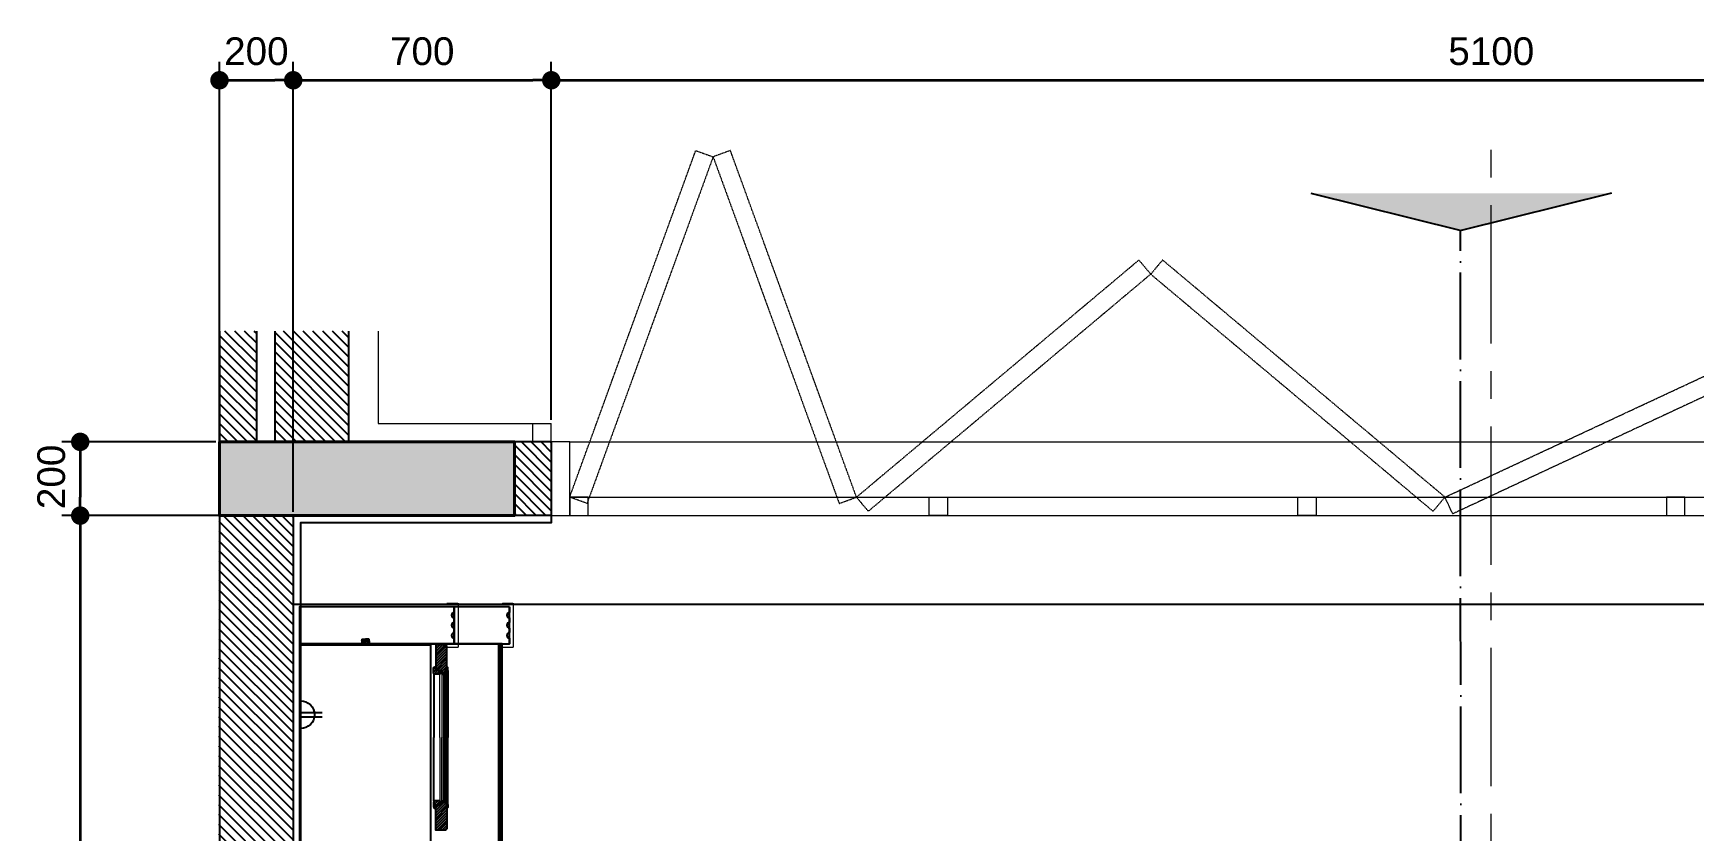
# Model space of a CAD drawing. Header units: inches. Extents: x 274057 to 444617, y 485849 to 635630.
# Drawn here: x 361549 to 366053, y 536335 to 538497 of the extents above; entities that cross this region are included whole.
import ezdxf

# ---------------------------------------------------------------- set-up
doc = ezdxf.new("R2010")
doc.units = ezdxf.units.IN
doc.header["$MEASUREMENT"] = 0
for name, pattern in [('ACAD_ISO04W100', [30, 24, -3, 0, -3]), ('CENTERX2', [4, 2.5, -0.5, 0.5, -0.5]), ('DASHED2', [0.375, 0.25, -0.125]), ('HIDDEN', [0.375, 0.25, -0.125]), ('xref 1st floor_$0$HIDDEN', [0.375, 0.25, -0.125])]:
    doc.linetypes.add(name, pattern=pattern)
for name, color, linetype in [('CQ centerline', 8, 'Continuous'), ('CQ Grg Gypsum', 41, 'Continuous'), ('CQ Plaster', 1, 'Continuous'), ('CQ Wall plan', 3, 'Continuous'), ('ELECTRICAL', 10, 'Continuous'), ('ID-wall paper', 8, 'Continuous'), ('Layer1', 1, 'Continuous'), ('Layer7', 8, 'Continuous'), ('LIGHT', 4, 'Continuous'), ('WALLS LINE', 5, 'DASHED2'), ('WOOD 02', 32, 'Continuous'), ('Wood SECT', 1, 'Continuous'), ('xref 1st floor$0$CQ Wall hatch_CHB', 8, 'Continuous')]:
    doc.layers.add(name, color=color, linetype=linetype)
for name, color, linetype, lineweight in [('CQ plan and elev dimension', 252, 'Continuous', 35), ('CQ section line', 41, 'Continuous', 0), ('Glass', 4, 'Continuous', 0), ('WOOD-HID', 8, 'HIDDEN', 18), ('xref 1st floor_$0$A-FLOR-HIDN', 252, 'xref 1st floor_$0$HIDDEN', 0), ('xref 1st floor_$0$A-GLAZ', 134, 'Continuous', 18), ('xref 1st floor_$0$A-WALL-TILE', 8, 'Continuous', 9), ('xref 1st floor_$0$XREF-V2-FF_COLS$0$A-COLS', 5, 'Continuous', 40), ('xref 1st floor_$0$XREF-V2-FF_COLS$0$A-COLS-PATT', 252, 'Continuous', 20)]:
    doc.layers.add(name, color=color, linetype=linetype, lineweight=lineweight)
doc.styles.get("Standard").update_dxf_attribs({"font": 'arial.ttf'})
doc.dimstyles.new('CQ 50', dxfattribs={"dimscale": 0.5, "dimtxt": 150, "dimasz": 100, "dimexe": 100, "dimexo": 20, "dimgap": 80, "dimtad": 1, "dimdec": 0, "dimzin": 0, "dimdsep": 46, "dimtxsty": 'Standard', "dimblk": 'DOT', "dimcen": 100, "dimclrd": 250, "dimclre": 250, "dimclrt": 3, "dimadec": 0, "dimazin": 0, "dimtfac": 1, "dimtdec": 0, "dimtofl": 0, "dimtmove": 0, "dimatfit": 3, "dimfxl": 3, "dimtolj": 1, "dimtzin": 0, "dimlwd": -1, "dimarcsym": 0})
pattern_1 = [(45, (20118.3853, -75328.2434), (-3.535533906, 3.535533906), [])]
pattern_2 = [(45, (20104.3854, -75328.2434), (-3.535533906, 3.535533906), [])]

# ---------------------------------------------------------------- blocks, each defined once
blk = doc.blocks.new('ff-15 wall plan')
at = {"layer": 'xref 1st floor$0$CQ Wall hatch_CHB'}
h = blk.add_hatch(dxfattribs=at)
h.set_pattern_fill('ANSI31', color=8, scale=150, angle=90)
h.paths.add_polyline_path([(479102.7, 550398.7), (478902.7, 550398.7), (478902.7, 550098.7), (479102.7, 550098.7)])
h.paths.add_polyline_path([(478852.7, 550398.7), (478752.7, 550398.7), (478752.7, 550098.7), (478852.7, 550098.7)])
h = blk.add_hatch(dxfattribs=at)
h.set_pattern_fill('ANSI31', color=8, scale=150, angle=90)
h.paths.add_polyline_path([(479552.7, 550099.1), (479652.7, 550099.1), (479652.7, 549899.1), (479552.7, 549899.1)])
h = blk.add_hatch(dxfattribs=at)
h.set_pattern_fill('ANSI31', color=8, scale=150, angle=90)
h.set_pattern_definition([(135, (4639.211, -2e-07), (-13.25825215, -13.25825215), [])])
h.paths.add_polyline_path([(478951.3, 549898.7), (478751.3, 549898.7), (478751.3, 548408.7), (478689.7, 548408.7), (478689.7, 548208.7), (478751.3, 548208.7), (478751.3, 546408.7), (478701.3, 546408.7), (478701.3, 546208.7), (478751.3, 546208.7), (478751.3, 542468.7), (478952.7, 542468.7), (478952.7, 543135.7), (479627.7, 543135.7), (479627.7, 542468.7), (479551.3, 542468.7), (479551.3, 542268.7), (479946.3, 542268.7), (479946.3, 543336), (478951.3, 543336)])
at = {"layer": 'xref 1st floor_$0$XREF-V2-FF_COLS$0$A-COLS-PATT'}
blk.add_hatch(color=256, dxfattribs=at).paths.add_polyline_path([(478752.7, 550098.7), (478752.7, 549898.7), (479552.7, 549898.7), (479552.7, 550098.7)])
at = {"layer": 'CQ centerline', "linetype": 'CENTERX2', "lineweight": 0, "ltscale": 150}
blk.add_line((482202.7, 541965.3, 0), (482202.7, 550951.8, 0), dxfattribs=at)
at = {"layer": 'CQ Plaster'}
blk.add_lwpolyline([(479652.7, 549898.7), (479652.7, 549879.1), (478972.7, 549879.1), (478972.7, 543356), (479966.7, 543356), (479966.7, 542248.7), (478752.7, 542248.7)], dxfattribs=at)
at = {"layer": 'CQ Wall plan'}
for p, q in [((478752.7, 550398.7), (478752.7, 550098.7)), ((478852.7, 550398.7), (478852.7, 550098.7)), ((478902.7, 550398.7), (478902.7, 550098.7)), ((479102.7, 550398.7), (479102.7, 550098.7)), ((478752.7, 549898.7), (478752.7, 548408.7)), ((478952.7, 549898.7), (478952.7, 543336))]:
    blk.add_line(p, q, dxfattribs=at)
at = {"layer": 'CQ Wall plan', "elevation": 0}
blk.add_lwpolyline([(479552.7, 550099.1), (479652.7, 550099.1), (479652.7, 549899.1), (479552.7, 549898.7)], close=True, dxfattribs=at)
at = {"layer": 'xref 1st floor_$0$A-FLOR-HIDN', "ltscale": 0.5, "elevation": 0}
for points in [[(480044.7, 550888.4), (480091.7, 550871.3), (479749.7, 549931.6), (479702.7, 549948.7)], [(480138.7, 550888.4), (480091.7, 550871.3), (480433.7, 549931.6), (480480.7, 549948.7)], [(481246.7, 550591.5), (481278.9, 550553.2), (480512.8, 549910.4), (480480.7, 549948.7)], [(481311, 550591.5), (481278.9, 550553.2), (482044.9, 549910.4), (482077.1, 549948.7)], [(482983.4, 550371.3), (483004.5, 550326), (482098.2, 549903.4), (482077.1, 549948.7)]]:
    blk.add_lwpolyline(points, close=True, dxfattribs=at)
at = {"layer": 'xref 1st floor_$0$A-GLAZ'}
for p, q in [((479702.7, 550098.7, 0), (484702.7, 550098.7, 0)), ((479702.7, 549948.7, 0), (484702.7, 549948.7, 0)), ((479702.7, 549898.7, 0), (484652.7, 549898.7, 0))]:
    blk.add_line(p, q, dxfattribs=at)
at = {"layer": 'xref 1st floor_$0$A-GLAZ', "elevation": 0}
for points in [[(479652.7, 549898.7), (479702.7, 549898.7), (479702.7, 550098.7), (479652.7, 550098.7)], [(479702.7, 549898.7), (479752.7, 549898.7), (479752.7, 549948.7), (479702.7, 549948.7)]]:
    blk.add_lwpolyline(points, close=True, dxfattribs=at)
at = {"layer": 'xref 1st floor_$0$A-GLAZ'}
for points in [[(480727.7, 549898.7), (480677.7, 549898.7), (480677.7, 549948.7), (480727.7, 549948.7)], [(481727.7, 549898.7), (481677.7, 549898.7), (481677.7, 549948.7), (481727.7, 549948.7)], [(482677.7, 549898.7), (482727.7, 549898.7), (482727.7, 549948.7), (482677.7, 549948.7)]]:
    blk.add_lwpolyline(points, close=True, dxfattribs=at)
at = {"layer": 'xref 1st floor_$0$A-WALL-TILE'}
for p, q in [((479182.7, 550398.7), (479182.7, 550148.7)), ((479182.7, 550148.7), (479652.7, 550148.7, 0)), ((479602.7, 550098.7, 0), (479602.7, 550148.7, 0)), ((479652.7, 550098.7, 0), (479652.7, 550148.7, 0))]:
    blk.add_line(p, q, dxfattribs=at)
at = {"layer": 'xref 1st floor_$0$XREF-V2-FF_COLS$0$A-COLS', "elevation": 0}
blk.add_lwpolyline([(478752.7, 550098.7), (478752.7, 549898.7), (479552.7, 549898.7), (479552.7, 550098.7)], close=True, dxfattribs=at)
blk.add_lwpolyline([(478752.7, 550098.7), (478752.7, 549898.7), (479552.7, 549898.7), (479552.7, 550098.7)], close=True, dxfattribs=at)
blk = doc.blocks.new('gf-14 section line plan')
at = {"layer": 'Layer1'}
for points in [[(511091.9, -30085.1), (511508.2, -30188.4), (511508.2, -30085.1)], [(511924.5, -30085.1), (511508.2, -30188.4), (511508.2, -30085.1)]]:
    blk.add_hatch(color=256, dxfattribs=at).paths.add_polyline_path(points)
for p in [(511091.9, -30085.1, 0), (511924.5, -30085.1, 0)]:
    blk.add_line(p, (511508.2, -30188.4, 0), dxfattribs=at)
at = {"layer": 'Layer1', "linetype": 'ACAD_ISO04W100', "ltscale": 10}
blk.add_line((511509.1, -39547.7, 0), (511506.7, -30188, 0), dxfattribs=at)
blk = doc.blocks.new('_Dot')
at = {"color": 0, "linetype": 'ByBlock', "lineweight": -2}
blk.add_line((-0.5, 0), (-1, 0), dxfattribs=at)
at = {"color": 0, "linetype": 'ByBlock', "const_width": 0.5}
blk.add_lwpolyline([(-0.25, 0, 1), (0.25, 0, 1)], format="xyb", close=True, dxfattribs=at)
blk = doc.blocks.new('*D772')
at = {"layer": 'CQ plan and elev dimension', "color": 250, "lineweight": -2, "transparency": 16777216}
for p, q in [((362053.9, 537199.2), (362053.9, 538419.5)), ((362253.9, 537199.2), (362253.9, 538419.5))]:
    blk.add_line(p, q, dxfattribs=at)
at = {"layer": 'CQ plan and elev dimension', "color": 250, "transparency": 16777216}
blk.add_line((362103.9, 538369.5), (362203.9, 538369.5), dxfattribs=at)
at = {"layer": 'Defpoints', "color": 0, "transparency": 16777216}
for p in [(362253.9, 538369.5), (362053.9, 537189.2, 0), (362253.9, 537189.2)]:
    blk.add_point(p, dxfattribs=at)
at = {"layer": 'CQ plan and elev dimension', "color": 250, "transparency": 16777216, "xscale": 50, "yscale": 50, "zscale": 50, "rotation": 180}
blk.add_blockref('_Dot', (362053.9, 538369.5), dxfattribs=at)
at = {"layer": 'CQ plan and elev dimension', "color": 250, "transparency": 16777216, "xscale": 50, "yscale": 50, "zscale": 50}
blk.add_blockref('_Dot', (362253.9, 538369.5), dxfattribs=at)
at = {"layer": 'CQ plan and elev dimension', "color": 3, "transparency": 16777216, "insert": (362153.9, 538447.8), "char_height": 75, "attachment_point": 5}
blk.add_mtext('\\A1;200', dxfattribs=at)
blk = doc.blocks.new('*D773')
at = {"layer": 'CQ plan and elev dimension', "color": 250, "lineweight": -2, "transparency": 16777216}
for p, q in [((362253.9, 537199.2), (362253.9, 538419.5)), ((362953.9, 537449.2), (362953.9, 538419.5))]:
    blk.add_line(p, q, dxfattribs=at)
at = {"layer": 'CQ plan and elev dimension', "color": 250, "transparency": 16777216}
blk.add_line((362303.9, 538369.5), (362903.9, 538369.5), dxfattribs=at)
at = {"layer": 'Defpoints', "color": 0, "transparency": 16777216}
for p in [(362953.9, 538369.5), (362953.9, 537439.2), (362253.9, 537189.2)]:
    blk.add_point(p, dxfattribs=at)
at = {"layer": 'CQ plan and elev dimension', "color": 250, "transparency": 16777216, "xscale": 50, "yscale": 50, "zscale": 50, "rotation": 180}
blk.add_blockref('_Dot', (362253.9, 538369.5), dxfattribs=at)
at = {"layer": 'CQ plan and elev dimension', "color": 250, "transparency": 16777216, "xscale": 50, "yscale": 50, "zscale": 50}
blk.add_blockref('_Dot', (362953.9, 538369.5), dxfattribs=at)
at = {"layer": 'CQ plan and elev dimension', "color": 3, "transparency": 16777216, "insert": (362603.9, 538447.8), "char_height": 75, "attachment_point": 5}
blk.add_mtext('\\A1;700', dxfattribs=at)
blk = doc.blocks.new('*D774')
at = {"layer": 'CQ plan and elev dimension', "color": 250, "lineweight": -2, "transparency": 16777216}
for p, q in [((362953.9, 537449.2), (362953.9, 538419.5)), ((368053.9, 537399.2), (368053.9, 538419.5))]:
    blk.add_line(p, q, dxfattribs=at)
at = {"layer": 'CQ plan and elev dimension', "color": 250, "transparency": 16777216}
blk.add_line((363003.9, 538369.5), (368003.9, 538369.5), dxfattribs=at)
at = {"layer": 'Defpoints', "color": 0, "transparency": 16777216}
for p in [(368053.9, 538369.5), (362953.9, 537439.2), (368053.9, 537389.2)]:
    blk.add_point(p, dxfattribs=at)
at = {"layer": 'CQ plan and elev dimension', "color": 250, "transparency": 16777216, "xscale": 50, "yscale": 50, "zscale": 50, "rotation": 180}
blk.add_blockref('_Dot', (362953.9, 538369.5), dxfattribs=at)
at = {"layer": 'CQ plan and elev dimension', "color": 250, "transparency": 16777216, "xscale": 50, "yscale": 50, "zscale": 50}
blk.add_blockref('_Dot', (368053.9, 538369.5), dxfattribs=at)
at = {"layer": 'CQ plan and elev dimension', "color": 3, "transparency": 16777216, "insert": (365503.9, 538447.8), "char_height": 75, "attachment_point": 5}
blk.add_mtext('\\A1;5100', dxfattribs=at)
blk = doc.blocks.new('*D781')
at = {"layer": 'CQ plan and elev dimension', "color": 250, "lineweight": -2, "transparency": 16777216}
for p, q in [((362043.9, 537389.2), (361626.1, 537389.2)), ((362243.9, 537189.2), (361626.1, 537189.2))]:
    blk.add_line(p, q, dxfattribs=at)
at = {"layer": 'CQ plan and elev dimension', "color": 250, "transparency": 16777216}
blk.add_line((361676.1, 537339.2), (361676.1, 537239.2), dxfattribs=at)
at = {"layer": 'Defpoints', "color": 0, "transparency": 16777216}
for p in [(362053.9, 537389.2, 0), (361676.1, 537189.2), (362253.9, 537189.2)]:
    blk.add_point(p, dxfattribs=at)
at = {"layer": 'CQ plan and elev dimension', "color": 250, "transparency": 16777216, "xscale": 50, "yscale": 50, "zscale": 50}
for p, rotation in [((361676.1, 537389.2), 90), ((361676.1, 537189.2), 270)]:
    blk.add_blockref('_Dot', p, dxfattribs=dict(at, rotation=rotation))
at = {"layer": 'CQ plan and elev dimension', "color": 3, "transparency": 16777216, "insert": (361597.8, 537294.2), "char_height": 75, "attachment_point": 5, "rotation": 90}
blk.add_mtext('\\A1;200', dxfattribs=at)
blk = doc.blocks.new('*D782')
at = {"layer": 'CQ plan and elev dimension', "color": 250, "lineweight": -2, "transparency": 16777216}
for p, q in [((362243.9, 537189.2), (361626.1, 537189.2)), ((363237.9, 530626.5), (361626.1, 530626.5))]:
    blk.add_line(p, q, dxfattribs=at)
at = {"layer": 'CQ plan and elev dimension', "color": 250, "transparency": 16777216}
blk.add_line((361676.1, 537139.2), (361676.1, 530676.5), dxfattribs=at)
at = {"layer": 'Defpoints', "color": 0, "transparency": 16777216}
for p in [(362253.9, 537189.2), (361676.1, 530626.5), (363247.9, 530626.5, 0)]:
    blk.add_point(p, dxfattribs=at)
at = {"layer": 'CQ plan and elev dimension', "color": 250, "transparency": 16777216, "xscale": 50, "yscale": 50, "zscale": 50}
for p, rotation in [((361676.1, 537189.2), 90), ((361676.1, 530626.5), 270)]:
    blk.add_blockref('_Dot', p, dxfattribs=dict(at, rotation=rotation))
at = {"layer": 'CQ plan and elev dimension', "color": 3, "transparency": 16777216, "insert": (361597.8, 533907.9), "char_height": 75, "attachment_point": 5, "rotation": 90}
blk.add_mtext('\\A1;6563', dxfattribs=at)
blk = doc.blocks.new('2 gong outlet')
at = {"layer": 'ELECTRICAL'}
for p, q in [((-27969.9, 39017.2), (-27969.9, 39133.5)), ((-27946.5, 39017.2), (-27946.5, 39133.5)), ((-27832.8, 39017.2), (-28082.8, 39017.2))]:
    blk.add_line(p, q, dxfattribs=at)
blk.add_arc((-27957.8, 39017.2), 75, 0, 180, dxfattribs=at)
blk = doc.blocks.new('cabinet 80 framed glass door')
at = {"layer": 'Layer7'}
h = blk.add_hatch(dxfattribs=at)
h.set_pattern_fill('ANSI31', color=256, scale=40)
h.set_pattern_definition(pattern_1)
h.paths.add_polyline_path([(352338.8, 505867.2), (352338.8, 505864.2), (352346.8, 505864.2), (352346.8, 505868.2, 0.414214), (352350.8, 505872.2), (352353.8, 505872.2, -0.414214), (352356.8, 505875.2), (352356.8, 505880.7), (352346.8, 505880.7), (352346.8, 505886.7), (352346.8, 505897.2), (352336.8, 505897.2), (352276.8, 505897.2), (352276.8, 505871.2, -0.397359), (352280.8, 505867.2)])
h = blk.add_hatch(dxfattribs=at)
h.set_pattern_fill('ANSI31', color=256, scale=40)
h.set_pattern_definition(pattern_2)
h.paths.add_polyline_path([(352346.8, 505903.2), (352339.8, 505903.2, 0.414214), (352336.8, 505900.2), (352336.8, 505897.2), (352346.8, 505897.2), (352346.8, 505886.7), (352356.8, 505886.7), (352356.8, 505897.2), (352356.8, 505900.2, 0.414214), (352353.8, 505903.2)])
h = blk.add_hatch(dxfattribs=at)
h.set_pattern_fill('ANSI31', color=256, scale=40)
h.set_pattern_definition(pattern_2)
h.paths.add_polyline_path([(352702.5, 505903.2, 0.414214), (352699.5, 505900.2), (352699.5, 505897.2), (352699.5, 505886.7), (352709.5, 505886.7), (352709.5, 505897.2), (352719.5, 505897.2), (352719.5, 505900.2, 0.414214), (352716.5, 505903.2), (352709.5, 505903.2)])
h = blk.add_hatch(dxfattribs=at)
h.set_pattern_fill('ANSI31', color=256, scale=40)
h.set_pattern_definition(pattern_1)
h.paths.add_polyline_path([(352775.5, 505867.2, -0.397359), (352779.5, 505871.2), (352779.5, 505897.2), (352709.5, 505897.2), (352709.5, 505886.7), (352709.5, 505880.7), (352699.5, 505880.7), (352699.5, 505875.2, -0.414214), (352702.5, 505872.2), (352705.5, 505872.2, 0.414214), (352709.5, 505868.2), (352709.5, 505864.2), (352717.5, 505864.2), (352717.5, 505867.2)])
at = {"color": 8, "elevation": 0.1}
for points in [[(352356.8, 505903), (352528.1, 505903)], [(352699.5, 505903), (352528.1, 505903)], [(352346.8, 505868.2), (352528.1, 505868.2)], [(352346.8, 505864.2), (352528.1, 505864.2)], [(352353.8, 505872.2), (352528.1, 505872.2)], [(352356.8, 505875.2), (352528.1, 505875.2)], [(352699.5, 505875.2), (352528.1, 505875.2)], [(352702.5, 505872.2), (352528.1, 505872.2)], [(352709.5, 505868.2), (352528.1, 505868.2)], [(352709.5, 505864.2), (352528.1, 505864.2)]]:
    blk.add_lwpolyline(points, dxfattribs=at)
at = {"layer": 'Glass', "color": 4, "elevation": 0.1}
for points in [[(352528.1, 505886.7), (352349.4, 505886.7), (352349.4, 505880.7), (352528.1, 505880.7)], [(352528.1, 505886.7), (352706.8, 505886.7), (352706.8, 505880.7), (352528.1, 505880.7)]]:
    blk.add_lwpolyline(points, dxfattribs=at)
at = {"layer": 'Wood SECT', "elevation": 0.1}
for points in [[(352356.8, 505880.7), (352356.8, 505875.2, 0.414214), (352353.8, 505872.2), (352350.8, 505872.2, -0.414214), (352346.8, 505868.2), (352346.8, 505864.2), (352338.8, 505864.2), (352338.8, 505867.2), (352280.8, 505867.2, 0.397359), (352276.8, 505871.2), (352276.8, 505897.2), (352346.8, 505897.2), (352346.8, 505886.7), (352346.8, 505886.7), (352346.8, 505880.7)], [(352699.5, 505880.7), (352699.5, 505875.2, -0.414214), (352702.5, 505872.2), (352705.5, 505872.2, 0.414214), (352709.5, 505868.2), (352709.5, 505864.2), (352717.5, 505864.2), (352717.5, 505867.2), (352775.5, 505867.2, -0.397359), (352779.5, 505871.2), (352779.5, 505897.2), (352709.5, 505897.2), (352709.5, 505886.7), (352709.5, 505886.7), (352709.5, 505880.7)]]:
    blk.add_lwpolyline(points, format="xyb", close=True, dxfattribs=at)
for points in [[(352346.8, 505886.7), (352356.8, 505886.7), (352356.8, 505897.2), (352356.8, 505900.2, 0.414214), (352353.8, 505903.2), (352346.8, 505903.2), (352339.8, 505903.2, 0.414214), (352336.8, 505900.2), (352336.8, 505897.2), (352346.8, 505897.2), (352346.8, 505886.7), (352356.8, 505886.7)], [(352709.5, 505886.7), (352699.5, 505886.7), (352699.5, 505897.2), (352699.5, 505900.2, -0.414214), (352702.5, 505903.2), (352709.5, 505903.2), (352716.5, 505903.2, -0.414214), (352719.5, 505900.2), (352719.5, 505897.2), (352709.5, 505897.2), (352709.5, 505886.7), (352699.5, 505886.7)]]:
    blk.add_lwpolyline(points, format="xyb", dxfattribs=at)
blk = doc.blocks.new('Hera-LED-IN Stick FR')
at = {"layer": 'LIGHT'}
for points in [[(279110.6, -180998.9), (279110.6, -180998), (279110.4, -180998), (279110.4, -180997), (279110.6, -180997), (279110.6, -180994.5, -0.409431), (279111.3, -180993.8), (279120.3, -180993.8)], [(279110.5, -181005.7), (279110.5, -180999.9, -0.315372), (279112.3, -180997.3), (279116.6, -180997.3), (279116.6, -180999.6, 0.430061), (279117.2, -181000.2), (279121.7, -181000.2, 1), (279121.7, -180998.7), (279119.1, -180998.7, -0.431722), (279118.6, -180998.2), (279118.6, -180997.3), (279128, -180997.3), (279128.3, -180997.3, -0.315372), (279130.1, -180999.9), (279130.1, -181005.7)], [(279111.8, -180997.5), (279111.8, -180995.8), (279111.4, -180995.8), (279111.4, -180995.4, -0.418441), (279111.8, -180995), (279116, -180994.9), (279116, -180996.1, 1), (279116.7, -180996.1), (279116.7, -180994.9), (279120.3, -180994.9)], [(279129.9, -180998.9), (279129.9, -180998), (279130.1, -180998), (279130.1, -180997), (279129.9, -180997), (279129.9, -180994.5, 0.409431), (279129.2, -180993.8), (279120.3, -180993.8)], [(279128.8, -180997.5), (279128.8, -180995.8), (279129.1, -180995.8), (279129.1, -180995.4, 0.418441), (279128.7, -180995), (279124.6, -180994.9), (279124.6, -180996.1, -1), (279123.8, -180996.1), (279123.8, -180994.9), (279120.3, -180994.9)]]:
    blk.add_lwpolyline(points, format="xyb", dxfattribs=at)
blk.add_lwpolyline([(279111.9, -181006.8), (279128.7, -181006.8), (279132.3, -181006.5), (279132.3, -181005.7), (279108.3, -181005.7), (279108.3, -181006.5), (279111.9, -181006.8)], close=True, dxfattribs=at)
for centre in [(279112.7, -181002.6), (279127.8, -181002.6)]:
    blk.add_circle(centre, 0.999, dxfattribs=at)
blk = doc.blocks.new('FF-15 Cabinet plan B rev')
at = {"layer": 'WOOD 02'}
for p, q in [((388365.6, 536842, 0), (388365.6, 535827.6, 0)), ((388368.6, 536842, 0), (388368.6, 535827.6, 0)), ((388371.6, 536842, 0), (388371.6, 535827.6, 0))]:
    blk.add_line(p, q, dxfattribs=at)
at = {"layer": 'WOOD 02', "elevation": 0}
for points in [[(388341.6, 536942), (388491.6, 536942), (388491.6, 536842), (388341.6, 536842)], [(388491.6, 536942), (388911.6, 536942), (388911.6, 536842), (388491.6, 536842)], [(388911.6, 536842), (388911.6, 535827.6), (388361.6, 535827.6), (388361.6, 536842)], [(388908.6, 536839), (388555.8, 536839), (388555.8, 535830.6), (388908.6, 535830.6)]]:
    blk.add_lwpolyline(points, close=True, dxfattribs=at)
at = {"layer": 'Wood SECT', "elevation": 0}
for points in [[(388341.6, 536942), (388341.6, 536927, -1), (388341.6, 536912), (388341.6, 536899.5, -1), (388341.6, 536884.5), (388341.6, 536872, -1), (388341.6, 536857), (388341.6, 536842)], [(388491.6, 536942), (388491.6, 536927, -1), (388491.6, 536912), (388491.6, 536899.5, -1), (388491.6, 536884.5), (388491.6, 536872, -1), (388491.6, 536857), (388491.6, 536842)]]:
    blk.add_lwpolyline(points, format="xyb", dxfattribs=at)
at = {"layer": 'WOOD-HID', "elevation": 0}
for points in [[(388361.6, 536952), (388331.6, 536952), (388331.6, 536832), (388361.6, 536832)], [(388511.6, 536952), (388481.6, 536952), (388481.6, 536832), (388511.6, 536832)]]:
    blk.add_lwpolyline(points, dxfattribs=at)
at = {"layer": 'CQ Grg Gypsum', "rotation": 270}
blk.add_blockref('cabinet 80 framed glass door', (-117355.4, 889115.8, -0.1), dxfattribs=at)
at = {"layer": 'WALLS LINE', "color": 1, "xscale": -1}
blk.add_blockref('Hera-LED-IN Stick FR', (667852.5, 717847.7, 0), dxfattribs=at)

msp = doc.modelspace()

# ---------------------------------------------------------------- linework, layer by layer
at = {"layer": 'CQ Grg Gypsum'}
msp.add_line((362253.9, 536949.5, 0), (368753.9, 536949.5, 0), dxfattribs=at)

# ---------------------------------------------------------------- block references
at = {"layer": 'CQ Grg Gypsum', "xscale": -1}
msp.add_blockref('FF-15 Cabinet plan B rev', (751182.5, 0), dxfattribs=at)
at = {"layer": 'CQ section line', "xscale": 0.9800000000000004, "yscale": 0.9800000000000004, "zscale": 0.9800000000000004}
msp.add_blockref('gf-14 section line plan', (-135856, 567546.6, 0), dxfattribs=at)
at = {"layer": 'ELECTRICAL', "xscale": -0.4999999999999999, "yscale": 0.4999999999999999, "zscale": 0.4999999999999999, "rotation": 269.9999999999999}
msp.add_blockref('2 gong outlet', (342765.3, 550628.3, 0), dxfattribs=at)
at = {"layer": 'ID-wall paper'}
msp.add_blockref('ff-15 wall plan', (-116698.8, -12709.4, 0), dxfattribs=at)

# ---------------------------------------------------------------- dimensions: what is measured, and where the dimension line sits
at = {"layer": 'CQ plan and elev dimension'}
dim = msp.add_linear_dim(base=(362253.9, 538369.5), p1=(362053.9, 537189.2, 0), p2=(362253.9, 537189.2), dimstyle='CQ 50', override={"dimtmove": 1}, dxfattribs=at)
dim.commit()
dim.dimension.update_dxf_attribs({"geometry": '*D772', "text_midpoint": (362153.9, 538369.5), "dimtype": 160})
for base, p1, p2, picture, middle in [((362953.9, 538369.5), (362253.9, 537189.2), (362953.9, 537439.2), '*D773', (362603.9, 538447.8)), ((368053.9, 538369.5, 0), (362953.9, 537439.2, 0), (368053.9, 537389.2, 0), '*D774', (365503.9, 538447.8, 0))]:
    dim = msp.add_linear_dim(base=base, p1=p1, p2=p2, dimstyle='CQ 50', override={"dimtmove": 1}, dxfattribs=at)
    dim.commit()
    dim.dimension.update_dxf_attribs({"geometry": picture, "text_midpoint": middle})
dim = msp.add_linear_dim(base=(361676.1, 537189.2), p1=(362053.9, 537389.2, 0), p2=(362253.9, 537189.2), angle=90, dimstyle='CQ 50', override={"dimtmove": 1}, dxfattribs=at)
dim.commit()
dim.dimension.update_dxf_attribs({"geometry": '*D781', "text_midpoint": (361676.1, 537294.2), "dimtype": 160})
dim = msp.add_linear_dim(base=(361676.1, 530626.5), p1=(362253.9, 537189.2), p2=(363247.9, 530626.5, 0), angle=90, dimstyle='CQ 50', override={"dimtmove": 1}, dxfattribs=at)
dim.commit()
dim.dimension.update_dxf_attribs({"geometry": '*D782', "text_midpoint": (361597.8, 533907.9)})

doc.saveas('drawing.dxf')
